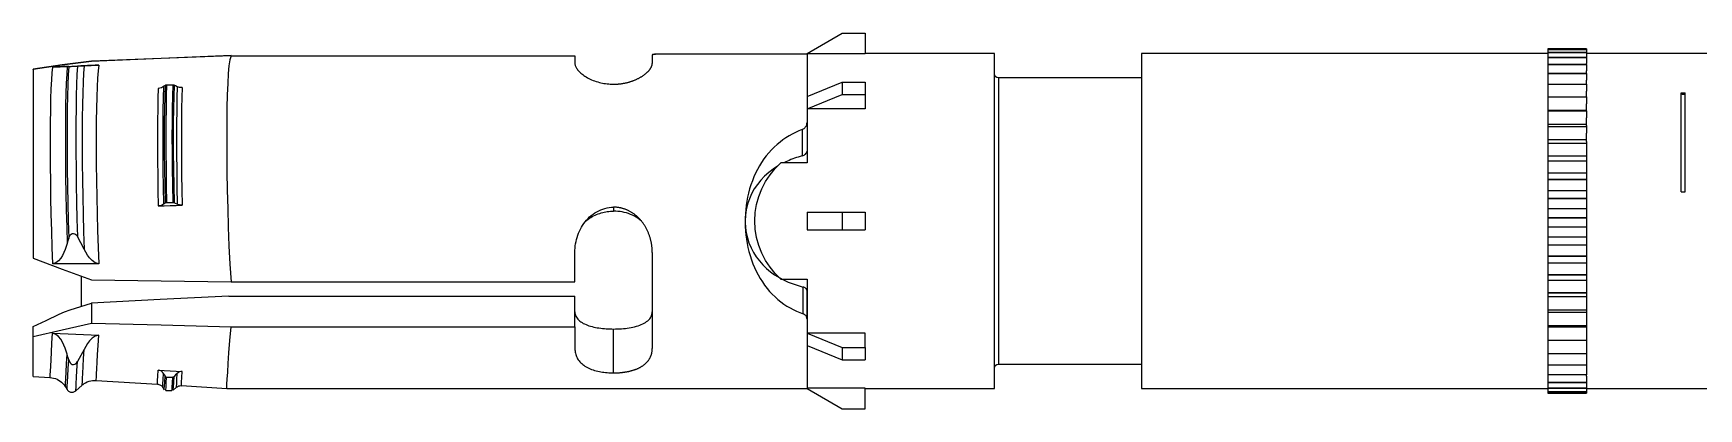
# Model space of a CAD drawing. Header units: millimetres. Extents: x 296 to 4896, y 152 to 3333.
# Drawn here: x 2777.6 to 2863.7, y 1217 to 1236.4 of the extents above; entities that cross this region are included whole.
import ezdxf

# ---------------------------------------------------------------- set-up
doc = ezdxf.new("R2010")
doc.units = ezdxf.units.MM
doc.linetypes.add('DASHED', pattern=[0.25, 0.15625, -0.09375])
doc.layers.add('1', color=1, linetype='DASHED')

# ---------------------------------------------------------------- blocks, each defined once
blk = doc.blocks.new('HSL-3-G M12-100')
at = {"layer": '1', "color": 3, "linetype": 'Continuous'}
for p, q in [((-143.3, 8.65), (-141.481, 9.7)), ((-141.481, 9.7), (-140.3, 9.7)), ((-140.3, 9.7), (-140.3, 8.638)), ((-143.3, 8.638), (-143.3, 6.426)), ((-140.3, 8.638), (-143.3, 8.638)), ((-143.3, 8.621), (-143.3, 5.086)), ((-133.6, 8.65), (-140.3, 8.65)), ((-133.6, 4.325), (-133.6, 8.65)), ((-105, 8.65), (-126, 8.65)), ((-126, 8.65), (-126, -8.65)), ((-103, 8.899), (-105, 8.899)), ((-105, 8.899), (-105, 8.862)), ((-105, 8.862), (-103, 8.862)), ((-105, 8.862), (-105, 8.86)), ((-105, 8.86), (-105, 8.715)), ((-103, 8.86), (-105, 8.86)), ((-105, 8.715), (-105, 8.71)), ((-105, 8.715), (-103, 8.715)), ((-103, 8.71), (-105, 8.71)), ((-105, 8.71), (-105, 8.458)), ((-103, 8.899), (-103, 8.862)), ((-103, 8.862), (-103, 8.86)), ((-103, 8.86), (-103, 8.715)), ((-103, 8.715), (-103, 8.71)), ((-103, 8.71), (-103, 8.458)), ((-3, 8.65), (-103, 8.65)), ((-183.3, 7.824), (-183.3, 7.842)), ((-183.3, 7.824), (-183.3, -1.925)), ((-180.3, 8.255), (-180.3, 8.245)), ((-155.3, 8.54), (-155.3, 8.147)), ((-151.3, 8.57), (-151.3, 8.147)), ((-105, 8.458), (-103, 8.458)), ((-105, 8.458), (-105, 8.45)), ((-103, 8.45), (-105, 8.45)), ((-105, 8.45), (-105, 8.139)), ((-105, 8.095), (-105, 8.084)), ((-105, 8.095), (-103, 8.095)), ((-105, 8.084), (-105, 7.76)), ((-103, 8.084), (-105, 8.084)), ((-105, 7.76), (-105, 7.611)), ((-103, 8.458), (-103, 8.45)), ((-103, 8.45), (-103, 8.139)), ((-103, 8.095), (-103, 8.084)), ((-103, 8.084), (-103, 7.76)), ((-103, 7.611), (-103, 7.76)), ((-143.3, 6.435), (-141.481, 7.177)), ((-141.481, 7.177), (-141.481, 6.541)), ((-141.481, 7.177), (-140.3, 7.177)), ((-140.3, 7.177), (-140.3, 6.541)), ((-126, 7.4), (-133.4, 7.4)), ((-105, 7.629), (-105, 7.617)), ((-105, 7.629), (-103, 7.629)), ((-103, 7.617), (-105, 7.617)), ((-105, 7.617), (-105, 7.283)), ((-105, 7.283), (-105, 7.068)), ((-105, 7.068), (-105, 7.053)), ((-105, 7.068), (-103, 7.068)), ((-103, 7.053), (-105, 7.053)), ((-105, 7.053), (-105, 6.715)), ((-103, 7.629), (-103, 7.617)), ((-103, 7.617), (-103, 7.283)), ((-103, 7.068), (-103, 7.283)), ((-103, 7.068), (-103, 7.053)), ((-103, 7.053), (-103, 6.715)), ((-143.3, 5.798), (-141.481, 6.541)), ((-143.3, 6.435), (-143.3, 5.798)), ((-141.481, 6.541), (-140.3, 6.541)), ((-140.3, 6.541), (-140.3, 5.79)), ((-105, 6.715), (-105, 6.393)), ((-105, 6.418), (-103, 6.418)), ((-105, 6.418), (-105, 6.401)), ((-103, 6.401), (-105, 6.401)), ((-105, 6.401), (-105, 6.062)), ((-105, 6.062), (-105, 5.7)), ((-103, 6.393), (-103, 6.715)), ((-103, 6.418), (-103, 6.401)), ((-103, 6.401), (-103, 6.062)), ((-103, 5.7), (-103, 6.062)), ((-98.1, 1.502), (-98.1, 6.626)), ((-98.1, 6.626), (-97.9, 6.626)), ((-97.9, 1.502), (-97.9, 6.626)), ((-143.3, 5.798), (-143.3, 5.79)), ((-143.3, 5.79), (-143.3, 3)), ((-140.3, 5.79), (-143.3, 5.79)), ((-103, 5.713), (-105, 5.713)), ((-105, 5.7), (-105, 5.688)), ((-105, 5.688), (-105, 5.669)), ((-105, 5.688), (-103, 5.688)), ((-103, 5.669), (-105, 5.669)), ((-105, 5.669), (-105, 5.333)), ((-105, 5.333), (-105, 4.936)), ((-103, 5.7), (-103, 5.688)), ((-103, 5.688), (-103, 5.669)), ((-103, 5.669), (-103, 5.333)), ((-103, 4.936), (-103, 5.333)), ((-133.6, -8.65), (-133.6, 4.325)), ((-103, 4.988), (-105, 4.988)), ((-105, 4.936), (-105, 4.886)), ((-105, 4.886), (-103, 4.886)), ((-105, 4.886), (-105, 4.865)), ((-103, 4.865), (-105, 4.865)), ((-105, 4.865), (-105, 4.537)), ((-105, 4.537), (-105, 4.11)), ((-103, 4.936), (-103, 4.886)), ((-103, 4.886), (-103, 4.865)), ((-103, 4.865), (-103, 4.537)), ((-103, 4.11), (-103, 4.537)), ((-103, 4.2), (-105, 4.2)), ((-105, 4.11), (-105, 4.022)), ((-105, 4.022), (-105, 4)), ((-105, 4.022), (-103, 4.022)), ((-103, 4), (-105, 4)), ((-105, 4), (-105, 3.684)), ((-105, 3.684), (-105, 3.232)), ((-103, 4.11), (-103, 4.022)), ((-103, 4.022), (-103, 4)), ((-103, 4), (-103, 3.684)), ((-103, 3.684), (-103, 3.232)), ((-143.3, 3), (-144.646, 3)), ((-103, 3.359), (-105, 3.359)), ((-105, 3.232), (-105, 3.108)), ((-105, 3.108), (-103, 3.108)), ((-105, 3.108), (-105, 3.084)), ((-105, 3.084), (-105, 2.784)), ((-103, 3.084), (-105, 3.084)), ((-105, 2.784), (-105, 2.313)), ((-103, 3.232), (-103, 3.108)), ((-103, 3.108), (-103, 3.084)), ((-103, 3.084), (-103, 2.784)), ((-103, 2.784), (-103, 2.313)), ((-103, 2.476), (-105, 2.476)), ((-105, 2.313), (-105, 2.154)), ((-105, 2.154), (-105, 2.13)), ((-105, 2.154), (-103, 2.154)), ((-103, 2.13), (-105, 2.13)), ((-105, 2.13), (-105, 1.85)), ((-105, 1.85), (-105, 1.365)), ((-103, 2.313), (-103, 2.154)), ((-103, 2.154), (-103, 2.13)), ((-103, 2.13), (-103, 1.85)), ((-103, 1.85), (-103, 1.365)), ((-103, 1.562), (-105, 1.562)), ((-105, 1.365), (-105, 1.174)), ((-105, 1.174), (-105, 1.149)), ((-105, 1.174), (-103, 1.174)), ((-103, 1.149), (-105, 1.149)), ((-105, 1.149), (-105, 0.892)), ((-105, 0.892), (-105, 0.4)), ((-103, 1.365), (-103, 1.174)), ((-103, 1.174), (-103, 1.149)), ((-103, 1.149), (-103, 0.892)), ((-103, 0.892), (-103, 0.4)), ((-98.1, 1.502), (-97.9, 1.502)), ((-143.3, 0.45), (-143.3, 0)), ((-143.3, 0.45), (-141.481, 0.45)), ((-143.3, 0), (-143.3, -0.45)), ((-141.481, 0.45), (-140.3, 0.45)), ((-141.481, 0.45), (-141.481, -0.45)), ((-140.3, 0.45), (-140.3, -0.45)), ((-103, 0.628), (-105, 0.628)), ((-105, 0.4), (-105, 0.179)), ((-105, 0.179), (-105, 0.154)), ((-105, 0.179), (-103, 0.179)), ((-103, 0.154), (-105, 0.154)), ((-105, 0.154), (-105, -0.077)), ((-103, 0.4), (-103, 0.179)), ((-103, 0.179), (-103, 0.154)), ((-103, 0.154), (-103, -0.077)), ((-143.3, -0.45), (-141.481, -0.45)), ((-141.481, -0.45), (-140.3, -0.45)), ((-105, -0.077), (-105, -0.57)), ((-103, -0.314), (-105, -0.314)), ((-105, -0.57), (-105, -0.819)), ((-105, -0.819), (-103, -0.819)), ((-105, -0.819), (-105, -0.843)), ((-103, -0.843), (-105, -0.843)), ((-105, -0.843), (-105, -1.045)), ((-103, -0.077), (-103, -0.57)), ((-103, -0.57), (-103, -0.819)), ((-103, -0.819), (-103, -0.843)), ((-103, -0.843), (-103, -1.045)), ((-155.3, -3.142), (-155.3, -1.623)), ((-151.3, -1.621), (-151.3, -6.591)), ((-105, -1.045), (-105, -1.532)), ((-103, -1.252), (-105, -1.252)), ((-105, -1.532), (-105, -1.806)), ((-103, -1.045), (-103, -1.532)), ((-103, -1.532), (-103, -1.806)), ((-105, -1.806), (-103, -1.806)), ((-105, -1.806), (-105, -1.83)), ((-105, -1.83), (-105, -2)), ((-103, -1.83), (-105, -1.83)), ((-105, -2), (-105, -2.476)), ((-103, -2.174), (-105, -2.174)), ((-105, -2.476), (-105, -2.77)), ((-103, -1.806), (-103, -1.83)), ((-103, -1.83), (-103, -2)), ((-103, -2), (-103, -2.476)), ((-103, -2.476), (-103, -2.77)), ((-180.8, -4.405), (-180.8, -2.853)), ((-144.646, -3), (-143.3, -3)), ((-143.3, -3), (-143.3, -5.79)), ((-105, -2.77), (-103, -2.77)), ((-105, -2.77), (-105, -2.794)), ((-103, -2.794), (-105, -2.794)), ((-105, -2.794), (-105, -2.929)), ((-105, -2.929), (-105, -3.388)), ((-103, -3.069), (-105, -3.069)), ((-105, -3.388), (-105, -3.7)), ((-103, -2.77), (-103, -2.794)), ((-103, -2.794), (-103, -2.929)), ((-103, -2.929), (-103, -3.388)), ((-103, -3.388), (-103, -3.7)), ((-180.3, -4.246), (-180.3, -5.273)), ((-105, -3.7), (-103, -3.7)), ((-105, -3.7), (-105, -3.722)), ((-103, -3.722), (-105, -3.722)), ((-105, -3.722), (-105, -3.822)), ((-105, -3.822), (-105, -4.258)), ((-103, -3.925), (-105, -3.925)), ((-105, -4.258), (-105, -4.583)), ((-103, -3.7), (-103, -3.722)), ((-103, -3.722), (-103, -3.822)), ((-103, -3.822), (-103, -4.258)), ((-103, -4.258), (-103, -4.583)), ((-143.3, -5.074), (-143.3, -8.65)), ((-105, -4.583), (-103, -4.583)), ((-105, -4.583), (-105, -4.604)), ((-105, -4.604), (-105, -4.667)), ((-103, -4.604), (-105, -4.604)), ((-105, -4.667), (-105, -5.074)), ((-103, -4.732), (-105, -4.732)), ((-105, -5.074), (-105, -5.408)), ((-103, -4.583), (-103, -4.604)), ((-103, -4.604), (-103, -4.667)), ((-103, -4.667), (-103, -5.074)), ((-103, -5.074), (-103, -5.408)), ((-183.3, -5.962), (-183.3, -5.461)), ((-183.3, -8.038), (-183.3, -5.962)), ((-155.3, -5.462), (-155.3, -6.591)), ((-143.3, -5.798), (-143.3, -5.79)), ((-140.3, -5.79), (-143.3, -5.79)), ((-143.3, -5.798), (-141.481, -6.541)), ((-143.3, -5.798), (-143.3, -6.435)), ((-140.3, -6.541), (-140.3, -5.79)), ((-105, -5.408), (-103, -5.408)), ((-105, -5.408), (-105, -5.428)), ((-105, -5.428), (-105, -5.453)), ((-103, -5.428), (-105, -5.428)), ((-105, -5.453), (-105, -5.827)), ((-103, -5.479), (-105, -5.479)), ((-105, -5.827), (-105, -6.166)), ((-103, -5.408), (-103, -5.428)), ((-103, -5.428), (-103, -5.453)), ((-103, -5.453), (-103, -5.827)), ((-103, -5.827), (-103, -6.166)), ((-143.3, -6.426), (-143.3, -8.638)), ((-143.3, -6.435), (-141.481, -7.177)), ((-141.481, -6.541), (-140.3, -6.541)), ((-141.481, -6.541), (-141.481, -7.177)), ((-140.3, -6.541), (-140.3, -7.177)), ((-105, -6.166), (-105, -6.183)), ((-105, -6.166), (-103, -6.166)), ((-105, -6.171), (-105, -6.506)), ((-103, -6.183), (-105, -6.183)), ((-105, -6.506), (-105, -6.845)), ((-105, -6.845), (-103, -6.845)), ((-105, -6.845), (-105, -6.861)), ((-105, -6.861), (-105, -7.103)), ((-103, -6.861), (-105, -6.861)), ((-103, -6.166), (-103, -6.183)), ((-103, -6.171), (-103, -6.506)), ((-103, -6.506), (-103, -6.845)), ((-103, -6.845), (-103, -6.861)), ((-103, -6.861), (-103, -7.103)), ((-141.481, -7.177), (-140.3, -7.177)), ((-133.4, -7.4), (-126, -7.4)), ((-105, -7.103), (-105, -7.439)), ((-105, -7.439), (-105, -7.453)), ((-105, -7.439), (-103, -7.439)), ((-103, -7.453), (-105, -7.453)), ((-105, -7.453), (-105, -7.611)), ((-105, -7.611), (-105, -7.939)), ((-103, -7.103), (-103, -7.439)), ((-103, -7.439), (-103, -7.453)), ((-103, -7.453), (-103, -7.611)), ((-103, -7.611), (-103, -7.939)), ((-183.3, -8.038), (-182.434, -8.091)), ((-181.642, -8.567), (-181.556, -8.708)), ((-181.101, -8.776), (-180.774, -8.486)), ((-180.05, -8.237), (-176.882, -8.431)), ((-176.605, -8.597), (-176.531, -8.719)), ((-176.064, -8.742), (-175.897, -8.594)), ((-175.644, -8.507), (-173.298, -8.65)), ((-105, -7.939), (-105, -7.951)), ((-105, -7.939), (-103, -7.939)), ((-103, -7.951), (-105, -7.951)), ((-105, -8.024), (-105, -8.34)), ((-105, -8.34), (-103, -8.34)), ((-105, -8.34), (-105, -8.348)), ((-105, -8.348), (-105, -8.635)), ((-103, -8.348), (-105, -8.348)), ((-103, -7.939), (-103, -7.951)), ((-103, -8.024), (-103, -8.34)), ((-103, -8.34), (-103, -8.348)), ((-103, -8.348), (-103, -8.635)), ((-176.445, -8.767), (-176.13, -8.767)), ((-173.3, -8.65), (-143.3, -8.65)), ((-143.3, -8.65), (-143.3, -8.638)), ((-140.3, -8.638), (-143.3, -8.638)), ((-143.3, -8.65), (-141.481, -9.7)), ((-140.3, -9.7), (-140.3, -8.638)), ((-140.3, -8.65), (-133.6, -8.65)), ((-126, -8.65), (-105, -8.65)), ((-105, -8.635), (-103, -8.635)), ((-105, -8.635), (-105, -8.641)), ((-105, -8.641), (-105, -8.822)), ((-103, -8.641), (-105, -8.641)), ((-105, -8.822), (-103, -8.822)), ((-105, -8.822), (-105, -8.825)), ((-105, -8.825), (-105, -8.898)), ((-103, -8.825), (-105, -8.825)), ((-105, -8.898), (-105, -8.899)), ((-105, -8.898), (-103, -8.898)), ((-103, -8.899), (-105, -8.899)), ((-103, -8.635), (-103, -8.641)), ((-103, -8.641), (-103, -8.822)), ((-103, -8.65), (-3, -8.65)), ((-103, -8.822), (-103, -8.825)), ((-103, -8.825), (-103, -8.898)), ((-103, -8.898), (-103, -8.899)), ((-141.481, -9.7), (-140.3, -9.7))]:
    blk.add_line(p, q, dxfattribs=at)
at = {"layer": '1', "color": 1, "linetype": 'Continuous'}
blk.add_line((-133.4, 7.4), (-133.4, -7.4), dxfattribs=at)
at = {"layer": '1', "color": 3, "linetype": 'Continuous'}
for points in [[(-150.9, 8.626, 0), (-150.943, 8.626, 0), (-150.986, 8.626, 0), (-151.027, 8.625, 0), (-151.068, 8.623, 0), (-151.11, 8.621, 0), (-151.148, 8.618, 0), (-151.183, 8.615, 0), (-151.214, 8.611, 0), (-151.241, 8.607, 0), (-151.263, 8.602, 0), (-151.28, 8.597, 0), (-151.291, 8.591, 0), (-151.298, 8.586, 0), (-151.3, 8.579, 0)], [(-150.9, 8.621, 0), (-150.938, 8.621, 0), (-150.975, 8.62, 0), (-151.012, 8.62, 0), (-151.047, 8.618, 0), (-151.081, 8.617, 0), (-151.112, 8.615, 0), (-151.142, 8.613, 0), (-151.169, 8.61, 0), (-151.194, 8.608, 0), (-151.216, 8.604, 0), (-151.236, 8.601, 0), (-151.253, 8.597, 0), (-151.267, 8.593, 0), (-151.279, 8.589, 0), (-151.288, 8.585, 0), (-151.295, 8.58, 0), (-151.298, 8.575, 0), (-151.3, 8.57, 0)], [(-143.3, 8.621, 0), (-147.1, 8.621, 0), (-150.9, 8.621, 0)], [(-180.3, 8.255, 0), (-181.807, 8.07, 0), (-183.3, 7.842, 0)], [(-180.3, 8.245, 0), (-181.807, 8.055, 0), (-183.3, 7.824, 0)], [(-182.307, 7.958, 0), (-181.107, 8.007, 0), (-179.92, 8.056, 0)], [(-181.549, 7.986, 0), (-181.595, 7.984, 0), (-181.651, 7.983, 0), (-181.715, 7.98, 0), (-181.791, 7.978, 0), (-181.88, 7.974, 0), (-181.989, 7.97, 0), (-182.129, 7.965, 0), (-182.307, 7.958, 0)], [(-181.47, 7.988, 0), (-181.51, 7.987, 0), (-181.549, 7.986, 0)], [(-181.47, 7.988, 0), (-181.45, 7.989, 0), (-181.424, 7.99, 0), (-181.389, 7.991, 0), (-181.343, 7.993, 0), (-181.285, 7.995, 0), (-181.215, 7.998, 0), (-181.15, 8.001, 0), (-181.096, 8.003, 0), (-181.052, 8.005, 0), (-181.017, 8.007, 0)], [(-180.671, 8.023, 0), (-180.838, 8.015, 0), (-181.017, 8.007, 0)], [(-179.92, 8.056, 0), (-180.11, 8.048, 0), (-180.264, 8.041, 0), (-180.388, 8.036, 0), (-180.495, 8.031, 0), (-180.588, 8.027, 0), (-180.671, 8.023, 0)], [(-173.079, 8.55, 0), (-176.694, 8.404, 0), (-180.3, 8.255, 0)], [(-173.079, 8.54, 0), (-176.694, 8.394, 0), (-180.3, 8.245, 0)], [(-173.079, 8.54, 0), (-173.138, 8.334, 0), (-173.185, 8.027, 0), (-173.222, 7.618, 0), (-173.251, 7.115, 0), (-173.273, 6.527, 0), (-173.288, 5.855, 0), (-173.297, 5.107, 0), (-173.3, 4.295, 0), (-173.297, 3.433, 0), (-173.288, 2.533, 0), (-173.273, 1.597, 0), (-173.251, 0.64, 0), (-173.223, -0.318, 0), (-173.186, -1.277, 0), (-173.138, -2.223, 0), (-173.079, -3.142, 0)], [(-173.079, 8.54, 0), (-164.189, 8.54, 0), (-155.3, 8.54, 0)], [(-155.3, 8.147, 0), (-155.298, 8.113, 0), (-155.293, 8.078, 0), (-155.284, 8.043, 0), (-155.272, 8.007, 0), (-155.257, 7.97, 0), (-155.238, 7.933, 0), (-155.215, 7.894, 0), (-155.189, 7.856, 0), (-155.16, 7.816, 0), (-155.125, 7.774, 0), (-155.086, 7.732, 0), (-155.044, 7.69, 0), (-154.998, 7.648, 0), (-154.949, 7.606, 0), (-154.895, 7.564, 0), (-154.838, 7.523, 0), (-154.778, 7.483, 0), (-154.714, 7.443, 0), (-154.648, 7.405, 0), (-154.579, 7.368, 0), (-154.507, 7.333, 0), (-154.433, 7.3, 0), (-154.356, 7.268, 0), (-154.279, 7.239, 0), (-154.2, 7.212, 0), (-154.119, 7.187, 0), (-154.036, 7.164, 0), (-153.957, 7.145, 0), (-153.877, 7.127, 0), (-153.797, 7.112, 0), (-153.716, 7.1, 0), (-153.634, 7.089, 0), (-153.552, 7.081, 0), (-153.468, 7.075, 0), (-153.385, 7.072, 0), (-153.3, 7.07, 0)], [(-153.3, 7.071, 0), (-153.267, 7.071, 0), (-153.234, 7.072, 0), (-153.201, 7.073, 0), (-153.168, 7.074, 0), (-153.135, 7.076, 0), (-153.103, 7.078, 0), (-153.07, 7.08, 0), (-153.038, 7.083, 0), (-153.005, 7.086, 0), (-152.973, 7.089, 0), (-152.941, 7.093, 0), (-152.909, 7.097, 0), (-152.877, 7.101, 0), (-152.845, 7.106, 0), (-152.814, 7.111, 0), (-152.782, 7.117, 0), (-152.751, 7.123, 0), (-152.719, 7.129, 0), (-152.688, 7.135, 0), (-152.657, 7.142, 0), (-152.626, 7.149, 0), (-152.595, 7.157, 0), (-152.564, 7.165, 0), (-152.531, 7.173, 0), (-152.499, 7.182, 0), (-152.467, 7.192, 0), (-152.435, 7.202, 0), (-152.403, 7.212, 0), (-152.372, 7.222, 0), (-152.341, 7.233, 0), (-152.311, 7.244, 0), (-152.28, 7.255, 0), (-152.25, 7.266, 0), (-152.22, 7.278, 0), (-152.191, 7.291, 0), (-152.161, 7.303, 0), (-152.131, 7.316, 0), (-152.103, 7.33, 0), (-152.074, 7.343, 0), (-152.046, 7.357, 0), (-152.018, 7.371, 0), (-151.991, 7.385, 0), (-151.964, 7.399, 0), (-151.938, 7.414, 0), (-151.911, 7.429, 0), (-151.886, 7.444, 0), (-151.861, 7.459, 0), (-151.836, 7.475, 0), (-151.812, 7.49, 0), (-151.788, 7.506, 0), (-151.765, 7.522, 0), (-151.742, 7.538, 0), (-151.72, 7.554, 0), (-151.698, 7.57, 0), (-151.677, 7.587, 0), (-151.656, 7.603, 0), (-151.636, 7.62, 0), (-151.616, 7.636, 0), (-151.598, 7.653, 0), (-151.58, 7.669, 0), (-151.562, 7.685, 0), (-151.545, 7.702, 0), (-151.528, 7.718, 0), (-151.512, 7.735, 0), (-151.497, 7.751, 0), (-151.482, 7.768, 0), (-151.467, 7.784, 0), (-151.454, 7.801, 0), (-151.44, 7.817, 0), (-151.428, 7.832, 0), (-151.417, 7.848, 0), (-151.406, 7.863, 0), (-151.396, 7.878, 0), (-151.386, 7.893, 0), (-151.377, 7.908, 0), (-151.368, 7.923, 0), (-151.36, 7.938, 0), (-151.352, 7.953, 0), (-151.345, 7.967, 0), (-151.338, 7.982, 0), (-151.332, 7.996, 0), (-151.327, 8.011, 0), (-151.322, 8.025, 0), (-151.317, 8.039, 0), (-151.313, 8.053, 0), (-151.31, 8.067, 0), (-151.307, 8.08, 0), (-151.304, 8.094, 0), (-151.302, 8.107, 0), (-151.301, 8.121, 0), (-151.3, 8.134, 0), (-151.3, 8.147, 0)], [(-105, 8.139, 0), (-105, 8.117, 0), (-105, 8.095, 0)], [(-103, 8.095, 0), (-103, 8.117, 0), (-103, 8.139, 0)], [(-176.565, 6.946, 0), (-176.615, 6.911, 0), (-176.68, 6.883, 0), (-176.757, 6.864, 0), (-176.841, 6.856, 0)], [(-176.565, 6.946, 0), (-176.528, 6.978, 0), (-176.491, 7.011, 0)], [(-176.491, 7.011, 0), (-176.508, 6.434, 0), (-176.521, 5.79, 0), (-176.528, 5.086, 0), (-176.531, 4.33, 0), (-176.528, 3.528, 0), (-176.521, 2.689, 0), (-176.508, 1.822, 0), (-176.491, 0.935, 0)], [(-176.491, 7.011, 0), (-176.486, 7.016, 0), (-176.479, 7.02, 0), (-176.472, 7.024, 0), (-176.464, 7.027, 0), (-176.456, 7.03, 0), (-176.447, 7.032, 0), (-176.437, 7.034, 0), (-176.427, 7.036, 0), (-176.417, 7.037, 0), (-176.406, 7.037, 0)], [(-176.406, 7.037, 0), (-176.327, 7.037, 0), (-176.248, 7.036, 0), (-176.17, 7.036, 0), (-176.091, 7.036, 0)], [(-176.091, 7.036, 0), (-176.079, 7.036, 0), (-176.067, 7.034, 0), (-176.055, 7.032, 0), (-176.044, 7.03, 0), (-176.034, 7.026, 0), (-176.024, 7.022, 0)], [(-176.024, 7.022, 0), (-176.042, 6.445, 0), (-176.054, 5.801, 0), (-176.061, 5.098, 0), (-176.064, 4.341, 0), (-176.061, 3.539, 0), (-176.054, 2.7, 0), (-176.042, 1.833, 0), (-176.024, 0.946, 0)], [(-175.857, 6.942, 0), (-175.94, 6.982, 0), (-176.024, 7.022, 0)], [(-175.603, 6.894, 0), (-175.672, 6.896, 0), (-175.74, 6.905, 0), (-175.802, 6.92, 0), (-175.857, 6.942, 0)], [(-98.1, 6.626, 0), (-98.1, 6.619, 0), (-98.098, 6.611, 0), (-98.096, 6.604, 0), (-98.092, 6.597, 0), (-98.088, 6.59, 0), (-98.083, 6.584, 0), (-98.077, 6.578, 0), (-98.071, 6.572, 0), (-98.063, 6.567, 0), (-98.056, 6.563, 0), (-98.047, 6.559, 0), (-98.038, 6.556, 0), (-98.029, 6.553, 0), (-98.02, 6.551, 0), (-98.01, 6.55, 0), (-98, 6.55, 0), (-97.99, 6.55, 0), (-97.98, 6.551, 0), (-97.971, 6.553, 0), (-97.962, 6.556, 0), (-97.953, 6.559, 0), (-97.944, 6.563, 0), (-97.937, 6.567, 0), (-97.929, 6.572, 0), (-97.923, 6.578, 0), (-97.917, 6.584, 0), (-97.912, 6.59, 0), (-97.908, 6.597, 0), (-97.904, 6.604, 0), (-97.902, 6.611, 0), (-97.9, 6.619, 0), (-97.9, 6.626, 0)], [(-143.556, 4.726, 0), (-143.73, 4.655, 0), (-143.901, 4.578, 0), (-144.067, 4.494, 0), (-144.23, 4.402, 0), (-144.389, 4.303, 0), (-144.544, 4.196, 0), (-144.696, 4.082, 0), (-144.848, 3.955, 0), (-144.997, 3.82, 0), (-145.139, 3.677, 0), (-145.275, 3.527, 0), (-145.405, 3.37, 0), (-145.528, 3.205, 0), (-145.646, 3.032, 0), (-145.757, 2.852, 0), (-145.861, 2.666, 0), (-145.957, 2.475, 0), (-146.046, 2.278, 0), (-146.126, 2.076, 0), (-146.2, 1.869, 0), (-146.266, 1.656, 0), (-146.323, 1.441, 0), (-146.371, 1.231, 0), (-146.412, 1.018, 0), (-146.444, 0.804, 0), (-146.47, 0.587, 0), (-146.487, 0.37, 0), (-146.497, 0.15, 0), (-146.5, -0.07, 0), (-146.495, -0.291, 0), (-146.482, -0.51, 0), (-146.462, -0.727, 0), (-146.434, -0.943, 0), (-146.399, -1.156, 0), (-146.356, -1.368, 0), (-146.305, -1.577, 0), (-146.245, -1.791, 0), (-146.177, -2.001, 0), (-146.101, -2.207, 0), (-146.018, -2.407, 0), (-145.927, -2.601, 0), (-145.828, -2.79, 0), (-145.722, -2.973, 0), (-145.609, -3.151, 0), (-145.489, -3.32, 0), (-145.363, -3.483, 0), (-145.231, -3.637, 0), (-145.093, -3.784, 0), (-144.95, -3.923, 0), (-144.8, -4.055, 0), (-144.645, -4.179, 0), (-144.492, -4.291, 0), (-144.335, -4.395, 0), (-144.175, -4.491, 0), (-144.011, -4.58, 0), (-143.843, -4.661, 0), (-143.672, -4.736, 0), (-143.497, -4.803, 0)], [(-143.556, 4.726, 0), (-143.517, 4.743, 0), (-143.48, 4.764, 0), (-143.446, 4.788, 0), (-143.416, 4.816, 0), (-143.389, 4.845, 0), (-143.365, 4.876, 0), (-143.345, 4.909, 0), (-143.329, 4.943, 0), (-143.316, 4.978, 0), (-143.307, 5.014, 0), (-143.302, 5.05, 0), (-143.3, 5.086, 0)], [(-143.3, 5.086, 0), (-143.3, 4.351, 0), (-143.3, 3.616, 0)], [(-143.556, 3.36, 0), (-143.503, 3.377, 0), (-143.454, 3.4, 0), (-143.409, 3.429, 0), (-143.37, 3.462, 0), (-143.339, 3.499, 0), (-143.317, 3.538, 0), (-143.304, 3.577, 0), (-143.3, 3.616, 0)], [(-144.819, 2.83, 0), (-145.056, 2.674, 0), (-145.28, 2.503, 0), (-145.491, 2.315, 0), (-145.686, 2.111, 0), (-145.865, 1.89, 0), (-146.024, 1.655, 0), (-146.163, 1.404, 0), (-146.28, 1.141, 0), (-146.374, 0.866, 0), (-146.442, 0.583, 0), (-146.484, 0.293, 0), (-146.5, 0, 0)], [(-144.646, -3, 0), (-144.945, -2.706, 0), (-145.212, -2.384, 0), (-145.444, -2.035, 0), (-145.64, -1.659, 0), (-145.795, -1.264, 0), (-145.908, -0.855, 0), (-145.977, -0.43, 0), (-146, 0.003, 0), (-145.977, 0.433, 0), (-145.908, 0.854, 0), (-145.794, 1.266, 0), (-145.638, 1.662, 0), (-145.443, 2.036, 0), (-145.21, 2.386, 0), (-144.943, 2.709, 0), (-144.646, 3, 0)], [(-143.556, 3.36, 0), (-143.653, 3.332, 0), (-143.75, 3.304, 0), (-143.846, 3.274, 0), (-143.941, 3.241, 0), (-144.035, 3.207, 0), (-144.128, 3.171, 0), (-144.221, 3.134, 0), (-144.312, 3.094, 0), (-144.403, 3.053, 0), (-144.492, 3.009, 0)], [(-176.565, 0.87, 0), (-176.615, 0.835, 0), (-176.68, 0.807, 0), (-176.757, 0.788, 0), (-176.841, 0.78, 0)], [(-176.565, 0.87, 0), (-176.528, 0.902, 0), (-176.491, 0.935, 0)], [(-176.491, 0.935, 0), (-176.486, 0.94, 0), (-176.479, 0.944, 0), (-176.472, 0.948, 0), (-176.464, 0.951, 0), (-176.456, 0.954, 0), (-176.447, 0.956, 0), (-176.437, 0.958, 0), (-176.427, 0.96, 0), (-176.417, 0.961, 0), (-176.406, 0.961, 0)], [(-176.406, 0.961, 0), (-176.327, 0.961, 0), (-176.248, 0.96, 0), (-176.17, 0.96, 0), (-176.091, 0.96, 0)], [(-176.091, 0.96, 0), (-176.079, 0.96, 0), (-176.067, 0.958, 0), (-176.055, 0.956, 0), (-176.044, 0.954, 0), (-176.034, 0.95, 0), (-176.024, 0.946, 0)], [(-175.857, 0.866, 0), (-175.94, 0.906, 0), (-176.024, 0.946, 0)], [(-175.603, 0.818, 0), (-175.672, 0.82, 0), (-175.74, 0.829, 0), (-175.802, 0.844, 0), (-175.857, 0.866, 0)], [(-176.841, 0.78, 0), (-176.532, 0.79, 0), (-176.222, 0.799, 0), (-175.912, 0.809, 0), (-175.603, 0.818, 0)], [(-155.3, -1.623, 0), (-155.298, -1.511, 0), (-155.291, -1.399, 0), (-155.279, -1.287, 0), (-155.263, -1.175, 0), (-155.241, -1.064, 0), (-155.215, -0.954, 0), (-155.184, -0.845, 0), (-155.149, -0.738, 0), (-155.109, -0.631, 0), (-155.064, -0.527, 0), (-155.014, -0.425, 0), (-154.96, -0.325, 0), (-154.901, -0.227, 0), (-154.837, -0.132, 0), (-154.769, -0.041, 0), (-154.696, 0.047, 0), (-154.619, 0.131, 0), (-154.537, 0.21, 0), (-154.451, 0.285, 0), (-154.362, 0.355, 0), (-154.268, 0.42, 0), (-154.171, 0.479, 0), (-154.07, 0.532, 0), (-153.966, 0.579, 0), (-153.859, 0.619, 0), (-153.751, 0.653, 0), (-153.64, 0.679, 0), (-153.527, 0.697, 0), (-153.414, 0.707, 0), (-153.3, 0.712, 0)], [(-154.806, -0.064, 0), (-154.746, -0.009, 0), (-154.683, 0.044, 0), (-154.617, 0.094, 0), (-154.549, 0.142, 0), (-154.478, 0.187, 0), (-154.404, 0.23, 0), (-154.33, 0.269, 0), (-154.254, 0.305, 0), (-154.177, 0.338, 0), (-154.097, 0.368, 0), (-154.017, 0.396, 0), (-153.94, 0.419, 0), (-153.862, 0.439, 0), (-153.784, 0.457, 0), (-153.705, 0.472, 0), (-153.625, 0.484, 0), (-153.545, 0.494, 0), (-153.464, 0.501, 0), (-153.382, 0.505, 0), (-153.3, 0.506, 0)], [(-151.3, -1.621, 0), (-151.3, -1.586, 0), (-151.301, -1.55, 0), (-151.302, -1.514, 0), (-151.304, -1.478, 0), (-151.306, -1.443, 0), (-151.308, -1.407, 0), (-151.311, -1.372, 0), (-151.315, -1.337, 0), (-151.319, -1.302, 0), (-151.323, -1.266, 0), (-151.328, -1.231, 0), (-151.334, -1.196, 0), (-151.34, -1.162, 0), (-151.346, -1.127, 0), (-151.353, -1.092, 0), (-151.36, -1.057, 0), (-151.368, -1.023, 0), (-151.376, -0.988, 0), (-151.384, -0.954, 0), (-151.394, -0.92, 0), (-151.403, -0.886, 0), (-151.413, -0.852, 0), (-151.424, -0.818, 0), (-151.435, -0.784, 0), (-151.447, -0.749, 0), (-151.459, -0.713, 0), (-151.472, -0.678, 0), (-151.486, -0.643, 0), (-151.5, -0.608, 0), (-151.515, -0.573, 0), (-151.53, -0.539, 0), (-151.545, -0.505, 0), (-151.561, -0.471, 0), (-151.578, -0.438, 0), (-151.595, -0.405, 0), (-151.613, -0.372, 0), (-151.631, -0.339, 0), (-151.649, -0.306, 0), (-151.669, -0.274, 0), (-151.688, -0.242, 0), (-151.709, -0.21, 0), (-151.729, -0.179, 0), (-151.75, -0.148, 0), (-151.772, -0.118, 0), (-151.794, -0.088, 0), (-151.816, -0.059, 0), (-151.839, -0.029, 0), (-151.862, -0.001, 0), (-151.886, 0.027, 0), (-151.91, 0.055, 0), (-151.934, 0.082, 0), (-151.959, 0.109, 0), (-151.984, 0.135, 0), (-152.01, 0.161, 0), (-152.036, 0.186, 0), (-152.062, 0.211, 0), (-152.089, 0.235, 0), (-152.115, 0.259, 0), (-152.143, 0.282, 0), (-152.17, 0.304, 0), (-152.199, 0.327, 0), (-152.226, 0.348, 0), (-152.254, 0.368, 0), (-152.283, 0.388, 0), (-152.311, 0.408, 0), (-152.34, 0.426, 0), (-152.369, 0.445, 0), (-152.398, 0.462, 0), (-152.428, 0.479, 0), (-152.458, 0.496, 0), (-152.488, 0.512, 0), (-152.518, 0.527, 0), (-152.548, 0.542, 0), (-152.578, 0.556, 0), (-152.607, 0.569, 0), (-152.636, 0.581, 0), (-152.666, 0.593, 0), (-152.695, 0.604, 0), (-152.724, 0.615, 0), (-152.754, 0.625, 0), (-152.783, 0.634, 0), (-152.813, 0.643, 0), (-152.843, 0.652, 0), (-152.873, 0.66, 0), (-152.903, 0.667, 0), (-152.933, 0.674, 0), (-152.963, 0.68, 0), (-152.993, 0.686, 0), (-153.023, 0.691, 0), (-153.054, 0.696, 0), (-153.084, 0.7, 0), (-153.115, 0.704, 0), (-153.145, 0.707, 0), (-153.176, 0.709, 0), (-153.207, 0.711, 0), (-153.238, 0.712, 0), (-153.269, 0.713, 0), (-153.3, 0.714, 0)], [(-151.858, -0.004, 0), (-151.944, 0.066, 0), (-152.035, 0.132, 0), (-152.129, 0.192, 0), (-152.226, 0.247, 0), (-152.326, 0.297, 0), (-152.428, 0.341, 0), (-152.533, 0.38, 0), (-152.639, 0.414, 0), (-152.747, 0.443, 0), (-152.856, 0.466, 0), (-152.966, 0.485, 0), (-153.077, 0.497, 0), (-153.188, 0.504, 0), (-153.3, 0.507, 0)], [(-181.47, -0.89, 0), (-181.45, -0.832, 0), (-181.424, -0.777, 0), (-181.389, -0.725, 0), (-181.343, -0.68, 0), (-181.285, -0.65, 0), (-181.215, -0.644, 0), (-181.15, -0.666, 0), (-181.096, -0.706, 0), (-181.052, -0.754, 0), (-181.017, -0.808, 0)], [(-180.671, -1.454, 0), (-180.838, -1.129, 0), (-181.017, -0.808, 0)], [(-146.5, -0.058, 0), (-146.485, -0.334, 0), (-146.446, -0.608, 0), (-146.384, -0.876, 0), (-146.3, -1.136, 0), (-146.194, -1.386, 0), (-146.069, -1.626, 0), (-145.924, -1.852, 0), (-145.763, -2.065, 0), (-145.585, -2.264, 0), (-145.394, -2.449, 0), (-145.189, -2.619, 0), (-144.973, -2.774, 0), (-144.746, -2.915, 0), (-144.51, -3.042, 0), (-144.266, -3.155, 0), (-144.016, -3.255, 0), (-143.758, -3.34, 0), (-143.497, -3.415, 0)], [(-181.549, -1.166, 0), (-181.595, -1.323, 0), (-181.651, -1.479, 0), (-181.715, -1.632, 0), (-181.791, -1.781, 0), (-181.88, -1.925, 0), (-181.989, -2.057, 0), (-182.129, -2.167, 0), (-182.307, -2.216, 0)], [(-181.47, -0.89, 0), (-181.51, -1.028, 0), (-181.549, -1.166, 0)], [(-179.92, -2.217, 0), (-180.11, -2.164, 0), (-180.264, -2.049, 0), (-180.388, -1.911, 0), (-180.495, -1.764, 0), (-180.588, -1.612, 0), (-180.671, -1.454, 0)], [(-183.3, -1.925, 0), (-181.807, -2.485, 0), (-180.3, -3.034, 0)], [(-179.92, -2.217, 0), (-181.107, -2.216, 0), (-182.307, -2.216, 0)], [(-180.3, -3.034, 0), (-176.694, -3.088, 0), (-173.079, -3.142, 0)], [(-173.079, -3.142, 0), (-164.189, -3.142, 0), (-155.3, -3.142, 0)], [(-143.3, -3.608, 0), (-143.302, -3.583, 0), (-143.309, -3.558, 0), (-143.319, -3.535, 0), (-143.334, -3.513, 0), (-143.354, -3.491, 0), (-143.377, -3.471, 0), (-143.402, -3.453, 0), (-143.431, -3.438, 0), (-143.462, -3.425, 0), (-143.496, -3.415, 0)], [(-181.396, -4.59, 0), (-180.846, -4.419, 0), (-180.3, -4.246, 0)], [(-173.19, -3.883, 0), (-176.745, -4.065, 0), (-180.3, -4.246, 0)], [(-173.19, -3.883, 0), (-164.245, -3.883, 0), (-155.3, -3.883, 0)], [(-155.3, -5.462, 0), (-155.3, -4.673, 0), (-155.3, -3.883, 0)], [(-143.3, -5.074, 0), (-143.3, -4.341, 0), (-143.3, -3.608, 0)], [(-183.3, -5.461, 0), (-182.631, -5.139, 0), (-181.964, -4.814, 0)], [(-181.964, -4.814, 0), (-181.683, -4.69, 0), (-181.396, -4.59, 0)], [(-155.3, -4.686, 0), (-155.297, -4.748, 0), (-155.287, -4.808, 0), (-155.271, -4.867, 0), (-155.248, -4.923, 0), (-155.219, -4.978, 0), (-155.183, -5.03, 0), (-155.143, -5.079, 0), (-155.097, -5.126, 0), (-155.046, -5.171, 0), (-154.99, -5.213, 0), (-154.929, -5.252, 0), (-154.865, -5.289, 0), (-154.796, -5.323, 0), (-154.724, -5.355, 0), (-154.649, -5.385, 0), (-154.571, -5.412, 0), (-154.49, -5.436, 0), (-154.407, -5.459, 0), (-154.322, -5.479, 0), (-154.235, -5.498, 0), (-154.146, -5.514, 0), (-154.056, -5.529, 0), (-153.964, -5.541, 0), (-153.872, -5.552, 0), (-153.778, -5.561, 0), (-153.683, -5.569, 0), (-153.588, -5.575, 0), (-153.492, -5.578, 0), (-153.396, -5.58, 0), (-153.3, -5.582, 0)], [(-153.3, -5.582, 0), (-153.197, -5.581, 0), (-153.094, -5.578, 0), (-152.992, -5.573, 0), (-152.89, -5.567, 0), (-152.789, -5.558, 0), (-152.689, -5.548, 0), (-152.59, -5.535, 0), (-152.492, -5.521, 0), (-152.397, -5.504, 0), (-152.303, -5.485, 0), (-152.211, -5.464, 0), (-152.122, -5.44, 0), (-152.035, -5.414, 0), (-151.951, -5.385, 0), (-151.871, -5.353, 0), (-151.794, -5.319, 0), (-151.721, -5.282, 0), (-151.653, -5.241, 0), (-151.59, -5.198, 0), (-151.532, -5.152, 0), (-151.48, -5.103, 0), (-151.434, -5.051, 0), (-151.394, -4.997, 0), (-151.36, -4.939, 0), (-151.333, -4.879, 0), (-151.315, -4.817, 0), (-151.305, -4.752, 0), (-151.3, -4.686, 0)], [(-143.3, -5.074, 0), (-143.302, -5.047, 0), (-143.305, -5.02, 0), (-143.312, -4.993, 0), (-143.322, -4.966, 0), (-143.334, -4.941, 0), (-143.35, -4.916, 0), (-143.368, -4.892, 0), (-143.388, -4.87, 0), (-143.411, -4.85, 0), (-143.438, -4.832, 0), (-143.466, -4.817, 0), (-143.496, -4.803, 0)], [(-183.3, -5.962, 0), (-181.807, -5.633, 0), (-180.3, -5.273, 0)], [(-182.307, -5.805, 0), (-181.107, -5.854, 0), (-179.92, -5.903, 0)], [(-181.549, -6.887, 0), (-181.595, -6.728, 0), (-181.651, -6.57, 0), (-181.715, -6.414, 0), (-181.791, -6.262, 0), (-181.88, -6.114, 0), (-181.989, -5.977, 0), (-182.129, -5.861, 0), (-182.307, -5.805, 0)], [(-179.92, -5.903, 0), (-180.11, -5.948, 0), (-180.264, -6.057, 0), (-180.388, -6.189, 0), (-180.495, -6.332, 0), (-180.588, -6.481, 0), (-180.671, -6.635, 0)], [(-180.3, -5.273, 0), (-176.694, -5.368, 0), (-173.079, -5.462, 0)], [(-173.3, -8.65, 0), (-173.297, -8.597, 0), (-173.288, -8.439, 0), (-173.273, -8.176, 0), (-173.251, -7.813, 0), (-173.222, -7.357, 0), (-173.185, -6.808, 0), (-173.138, -6.173, 0), (-173.079, -5.462, 0)], [(-173.079, -5.462, 0), (-164.189, -5.462, 0), (-155.3, -5.462, 0)], [(-181.47, -7.168, 0), (-181.51, -7.028, 0), (-181.549, -6.887, 0)], [(-180.671, -6.635, 0), (-180.838, -6.954, 0), (-181.017, -7.269, 0)], [(-155.3, -6.591, 0), (-155.298, -6.655, 0), (-155.293, -6.717, 0), (-155.284, -6.778, 0), (-155.272, -6.838, 0), (-155.257, -6.896, 0), (-155.238, -6.953, 0), (-155.215, -7.009, 0), (-155.189, -7.064, 0), (-155.16, -7.117, 0), (-155.125, -7.171, 0), (-155.086, -7.224, 0), (-155.044, -7.275, 0), (-154.998, -7.323, 0), (-154.949, -7.37, 0), (-154.895, -7.416, 0), (-154.838, -7.459, 0), (-154.778, -7.499, 0), (-154.714, -7.538, 0), (-154.648, -7.574, 0), (-154.579, -7.608, 0), (-154.507, -7.64, 0), (-154.433, -7.669, 0), (-154.356, -7.696, 0), (-154.279, -7.72, 0), (-154.2, -7.742, 0), (-154.119, -7.762, 0), (-154.036, -7.78, 0), (-153.957, -7.795, 0), (-153.877, -7.808, 0), (-153.797, -7.82, 0), (-153.716, -7.829, 0), (-153.634, -7.837, 0), (-153.552, -7.843, 0), (-153.468, -7.847, 0), (-153.385, -7.85, 0), (-153.3, -7.851, 0)], [(-153.3, -7.851, 0), (-153.269, -7.851, 0), (-153.238, -7.85, 0), (-153.207, -7.85, 0), (-153.176, -7.849, 0), (-153.145, -7.848, 0), (-153.115, -7.847, 0), (-153.084, -7.845, 0), (-153.054, -7.843, 0), (-153.023, -7.841, 0), (-152.993, -7.839, 0), (-152.963, -7.837, 0), (-152.933, -7.834, 0), (-152.903, -7.831, 0), (-152.873, -7.828, 0), (-152.843, -7.825, 0), (-152.813, -7.821, 0), (-152.783, -7.817, 0), (-152.754, -7.813, 0), (-152.724, -7.809, 0), (-152.695, -7.804, 0), (-152.666, -7.799, 0), (-152.636, -7.794, 0), (-152.607, -7.789, 0), (-152.578, -7.783, 0), (-152.548, -7.777, 0), (-152.518, -7.771, 0), (-152.488, -7.764, 0), (-152.458, -7.757, 0), (-152.428, -7.749, 0), (-152.398, -7.742, 0), (-152.369, -7.734, 0), (-152.34, -7.726, 0), (-152.311, -7.717, 0), (-152.283, -7.708, 0), (-152.254, -7.699, 0), (-152.226, -7.69, 0), (-152.199, -7.68, 0), (-152.17, -7.67, 0), (-152.143, -7.66, 0), (-152.115, -7.649, 0), (-152.089, -7.638, 0), (-152.062, -7.626, 0), (-152.036, -7.615, 0), (-152.01, -7.603, 0), (-151.984, -7.59, 0), (-151.959, -7.578, 0), (-151.934, -7.565, 0), (-151.91, -7.552, 0), (-151.886, -7.538, 0), (-151.862, -7.524, 0), (-151.839, -7.51, 0), (-151.816, -7.495, 0), (-151.794, -7.481, 0), (-151.772, -7.466, 0), (-151.75, -7.45, 0), (-151.729, -7.435, 0), (-151.709, -7.419, 0), (-151.689, -7.402, 0), (-151.669, -7.386, 0), (-151.649, -7.369, 0), (-151.631, -7.351, 0), (-151.613, -7.334, 0), (-151.595, -7.317, 0), (-151.578, -7.299, 0), (-151.562, -7.281, 0), (-151.545, -7.263, 0), (-151.53, -7.244, 0), (-151.515, -7.225, 0), (-151.5, -7.206, 0), (-151.486, -7.187, 0), (-151.472, -7.167, 0), (-151.459, -7.147, 0), (-151.447, -7.127, 0), (-151.435, -7.107, 0), (-151.424, -7.088, 0), (-151.413, -7.068, 0), (-151.403, -7.048, 0), (-151.394, -7.028, 0), (-151.384, -7.008, 0), (-151.376, -6.988, 0), (-151.368, -6.967, 0), (-151.36, -6.947, 0), (-151.353, -6.926, 0), (-151.346, -6.905, 0), (-151.34, -6.883, 0), (-151.334, -6.862, 0), (-151.328, -6.84, 0), (-151.323, -6.819, 0), (-151.319, -6.797, 0), (-151.315, -6.775, 0), (-151.311, -6.752, 0), (-151.308, -6.73, 0), (-151.306, -6.707, 0), (-151.304, -6.685, 0), (-151.302, -6.661, 0), (-151.301, -6.638, 0), (-151.3, -6.615, 0), (-151.3, -6.591, 0)], [(-181.47, -7.168, 0), (-181.45, -7.226, 0), (-181.424, -7.283, 0), (-181.389, -7.336, 0), (-181.343, -7.383, 0), (-181.285, -7.416, 0), (-181.215, -7.424, 0), (-181.15, -7.405, 0), (-181.096, -7.367, 0), (-181.052, -7.321, 0), (-181.017, -7.269, 0)], [(-176.565, -7.883, 0), (-176.615, -7.814, 0), (-176.68, -7.758, 0), (-176.757, -7.72, 0), (-176.841, -7.703, 0)], [(-176.841, -7.703, 0), (-176.532, -7.722, 0), (-176.222, -7.741, 0), (-175.912, -7.76, 0), (-175.603, -7.779, 0)], [(-182.439, -8.094, 0), (-182.344, -8.103, 0), (-182.251, -8.12, 0), (-182.161, -8.147, 0), (-182.074, -8.182, 0), (-181.99, -8.226, 0), (-181.911, -8.278, 0), (-181.838, -8.337, 0), (-181.769, -8.401, 0), (-181.706, -8.472, 0), (-181.654, -8.551, 0)], [(-180.748, -8.469, 0), (-180.678, -8.406, 0), (-180.597, -8.358, 0), (-180.509, -8.318, 0), (-180.42, -8.285, 0), (-180.329, -8.26, 0), (-180.237, -8.243, 0), (-180.143, -8.238, 0), (-180.047, -8.242, 0)], [(-176.885, -8.433, 0), (-176.842, -8.437, 0), (-176.802, -8.446, 0), (-176.764, -8.459, 0), (-176.728, -8.478, 0), (-176.693, -8.501, 0), (-176.661, -8.527, 0), (-176.633, -8.557, 0), (-176.61, -8.592, 0)], [(-176.565, -7.883, 0), (-176.528, -7.949, 0), (-176.491, -8.015, 0)], [(-176.531, -8.719, 0), (-176.528, -8.675, 0), (-176.52, -8.542, 0), (-176.508, -8.321, 0), (-176.491, -8.015, 0)], [(-176.491, -8.015, 0), (-176.486, -8.024, 0), (-176.479, -8.032, 0), (-176.472, -8.04, 0), (-176.464, -8.047, 0), (-176.456, -8.053, 0), (-176.447, -8.058, 0), (-176.437, -8.062, 0), (-176.427, -8.065, 0), (-176.417, -8.066, 0), (-176.406, -8.067, 0)], [(-176.406, -8.067, 0), (-176.327, -8.067, 0), (-176.248, -8.066, 0), (-176.17, -8.066, 0), (-176.091, -8.065, 0)], [(-176.13, -8.767, 0), (-176.128, -8.722, 0), (-176.12, -8.59, 0), (-176.108, -8.37, 0), (-176.091, -8.065, 0)], [(-176.091, -8.065, 0), (-176.079, -8.064, 0), (-176.067, -8.062, 0), (-176.055, -8.058, 0), (-176.044, -8.053, 0), (-176.034, -8.046, 0), (-176.024, -8.038, 0)], [(-176.064, -8.742, 0), (-176.061, -8.697, 0), (-176.054, -8.564, 0), (-176.041, -8.343, 0), (-176.024, -8.038, 0)], [(-175.857, -7.876, 0), (-175.94, -7.957, 0), (-176.024, -8.038, 0)], [(-175.889, -8.593, 0), (-175.855, -8.564, 0), (-175.817, -8.54, 0), (-175.776, -8.523, 0), (-175.732, -8.512, 0), (-175.688, -8.508, 0), (-175.644, -8.512, 0)], [(-175.603, -7.779, 0), (-175.672, -7.783, 0), (-175.74, -7.801, 0), (-175.802, -7.832, 0), (-175.857, -7.876, 0)], [(-105, -7.959, 0), (-105, -7.992, 0), (-105, -8.024, 0)], [(-103, -8.024, 0), (-103, -7.992, 0), (-103, -7.959, 0)], [(-181.556, -8.705, 0), (-181.537, -8.737, 0), (-181.512, -8.765, 0), (-181.483, -8.789, 0), (-181.451, -8.81, 0), (-181.417, -8.827, 0), (-181.382, -8.84, 0), (-181.345, -8.848, 0), (-181.308, -8.851, 0), (-181.27, -8.85, 0), (-181.233, -8.843, 0), (-181.197, -8.833, 0), (-181.162, -8.818, 0), (-181.129, -8.799, 0), (-181.101, -8.774, 0)]]:
    blk.add_polyline3d(points, dxfattribs=at)
at = {"layer": '1', "color": 1, "linetype": 'Continuous'}
for points in [[(-182.307, 7.958, 0), (-182.337, 7.663, 0), (-182.364, 7.289, 0), (-182.387, 6.839, 0), (-182.405, 6.319, 0), (-182.419, 5.732, 0), (-182.429, 5.086, 0), (-182.433, 4.386, 0), (-182.433, 3.639, 0), (-182.429, 2.854, 0), (-182.419, 2.038, 0), (-182.405, 1.199, 0), (-182.387, 0.345, 0), (-182.364, -0.514, 0), (-182.337, -1.37, 0), (-182.307, -2.216, 0)], [(-181.549, 7.986, 0), (-181.575, 7.59, 0), (-181.597, 7.122, 0), (-181.615, 6.586, 0), (-181.628, 5.988, 0), (-181.637, 5.332, 0), (-181.642, 4.625, 0), (-181.642, 3.873, 0), (-181.637, 3.084, 0), (-181.628, 2.264, 0), (-181.615, 1.421, 0), (-181.597, 0.563, 0), (-181.575, -0.302, 0), (-181.549, -1.166, 0)], [(-181.47, 7.988, 0), (-181.496, 7.549, 0), (-181.517, 7.033, 0), (-181.534, 6.447, 0), (-181.546, 5.796, 0), (-181.553, 5.086, 0), (-181.556, 4.324, 0), (-181.553, 3.518, 0), (-181.546, 2.676, 0), (-181.534, 1.805, 0), (-181.517, 0.915, 0), (-181.496, 0.014, 0), (-181.47, -0.89, 0)], [(-181.017, 8.007, 0), (-181.042, 7.565, 0), (-181.063, 7.05, 0), (-181.08, 6.466, 0), (-181.092, 5.818, 0), (-181.099, 5.113, 0), (-181.101, 4.358, 0), (-181.099, 3.559, 0), (-181.092, 2.725, 0), (-181.08, 1.863, 0), (-181.063, 0.981, 0), (-181.042, 0.088, 0), (-181.017, -0.808, 0)], [(-180.671, 8.023, 0), (-180.699, 7.637, 0), (-180.723, 7.17, 0), (-180.743, 6.627, 0), (-180.758, 6.014, 0), (-180.768, 5.336, 0), (-180.773, 4.601, 0), (-180.773, 3.816, 0), (-180.768, 2.99, 0), (-180.758, 2.131, 0), (-180.743, 1.247, 0), (-180.723, 0.349, 0), (-180.699, -0.554, 0), (-180.671, -1.454, 0)], [(-179.92, 8.056, 0), (-179.951, 7.763, 0), (-179.979, 7.39, 0), (-180.002, 6.938, 0), (-180.021, 6.414, 0), (-180.035, 5.823, 0), (-180.045, 5.17, 0), (-180.049, 4.462, 0), (-180.049, 3.707, 0), (-180.045, 2.912, 0), (-180.035, 2.086, 0), (-180.021, 1.237, 0), (-180.002, 0.373, 0), (-179.979, -0.497, 0), (-179.951, -1.363, 0), (-179.92, -2.217, 0)], [(-176.565, 6.946, 0), (-176.582, 6.372, 0), (-176.595, 5.729, 0), (-176.603, 5.026, 0), (-176.605, 4.269, 0), (-176.603, 3.466, 0), (-176.595, 2.626, 0), (-176.582, 1.758, 0), (-176.565, 0.87, 0)], [(-176.406, 7.037, 0), (-176.423, 6.459, 0), (-176.435, 5.814, 0), (-176.443, 5.11, 0), (-176.445, 4.353, 0), (-176.443, 3.552, 0), (-176.435, 2.713, 0), (-176.423, 1.847, 0), (-176.406, 0.961, 0)], [(-176.091, 7.036, 0), (-176.108, 6.458, 0), (-176.12, 5.814, 0), (-176.128, 5.11, 0), (-176.13, 4.353, 0), (-176.128, 3.552, 0), (-176.12, 2.713, 0), (-176.108, 1.846, 0), (-176.091, 0.96, 0)], [(-175.857, 6.942, 0), (-175.874, 6.369, 0), (-175.887, 5.728, 0), (-175.894, 5.025, 0), (-175.897, 4.267, 0), (-175.894, 3.464, 0), (-175.887, 2.624, 0), (-175.874, 1.754, 0), (-175.857, 0.866, 0)], [(-175.603, 6.894, 0), (-175.619, 6.391, 0), (-175.631, 5.832, 0), (-175.639, 5.222, 0), (-175.643, 4.567, 0), (-175.643, 3.872, 0), (-175.639, 3.143, 0), (-175.631, 2.387, 0), (-175.619, 1.61, 0), (-175.603, 0.818, 0)], [(-176.841, 6.856, 0), (-176.857, 6.353, 0), (-176.869, 5.794, 0), (-176.878, 5.184, 0), (-176.882, 4.529, 0), (-176.882, 3.834, 0), (-176.878, 3.106, 0), (-176.869, 2.349, 0), (-176.857, 1.572, 0), (-176.841, 0.78, 0)], [(-143.556, 4.726, 0), (-143.556, 4.043, 0), (-143.556, 3.36, 0)], [(-153.3, 0.714, 0), (-153.3, 0.61, 0), (-153.3, 0.507, 0)], [(-143.497, -4.803, 0), (-143.497, -4.109, 0), (-143.497, -3.415, 0)], [(-182.434, -8.091, 0), (-182.432, -8.054, 0), (-182.425, -7.942, 0), (-182.415, -7.757, 0), (-182.401, -7.499, 0), (-182.383, -7.172, 0), (-182.361, -6.779, 0), (-182.335, -6.322, 0), (-182.307, -5.805, 0)], [(-180.05, -8.237, 0), (-180.048, -8.199, 0), (-180.041, -8.085, 0), (-180.031, -7.895, 0), (-180.016, -7.632, 0), (-179.998, -7.298, 0), (-179.975, -6.896, 0), (-179.949, -6.43, 0), (-179.92, -5.903, 0)], [(-153.3, -7.851, 0), (-153.3, -6.716, 0), (-153.3, -5.582, 0)], [(-181.642, -8.567, 0), (-181.639, -8.519, 0), (-181.631, -8.375, 0), (-181.618, -8.137, 0), (-181.6, -7.807, 0), (-181.577, -7.389, 0), (-181.549, -6.887, 0)], [(-180.774, -8.486, 0), (-180.771, -8.447, 0), (-180.765, -8.33, 0), (-180.754, -8.136, 0), (-180.739, -7.867, 0), (-180.72, -7.525, 0), (-180.697, -7.113, 0), (-180.671, -6.635, 0)], [(-181.556, -8.708, 0), (-181.553, -8.664, 0), (-181.546, -8.533, 0), (-181.534, -8.315, 0), (-181.517, -8.013, 0), (-181.496, -7.629, 0), (-181.47, -7.168, 0)], [(-181.101, -8.776, 0), (-181.099, -8.733, 0), (-181.091, -8.604, 0), (-181.079, -8.391, 0), (-181.063, -8.095, 0), (-181.042, -7.72, 0), (-181.017, -7.269, 0)], [(-176.882, -8.431, 0), (-176.879, -8.385, 0), (-176.872, -8.247, 0), (-176.859, -8.019, 0), (-176.841, -7.703, 0)], [(-176.605, -8.597, 0), (-176.602, -8.552, 0), (-176.595, -8.417, 0), (-176.582, -8.193, 0), (-176.565, -7.883, 0)], [(-176.445, -8.767, 0), (-176.443, -8.723, 0), (-176.435, -8.59, 0), (-176.423, -8.371, 0), (-176.406, -8.067, 0)], [(-175.897, -8.594, 0), (-175.894, -8.548, 0), (-175.886, -8.412, 0), (-175.874, -8.187, 0), (-175.857, -7.876, 0)], [(-175.644, -8.507, 0), (-175.641, -8.461, 0), (-175.633, -8.323, 0), (-175.62, -8.095, 0), (-175.603, -7.779, 0)]]:
    blk.add_polyline3d(points, dxfattribs=at)
at = {"layer": '1', "color": 3, "linetype": 'Continuous', "extrusion": (0, -2e-16, -1)}
for centre, start, end in [((133.4, 7.6), 270, 0), ((133.4, -7.6), 0, 90)]:
    blk.add_arc(centre, 0.2, start, end, dxfattribs=at)

msp = doc.modelspace()

# ---------------------------------------------------------------- block references
msp.add_blockref('HSL-3-G M12-100', (2960.9, 1226.744))

doc.saveas('drawing.dxf')
